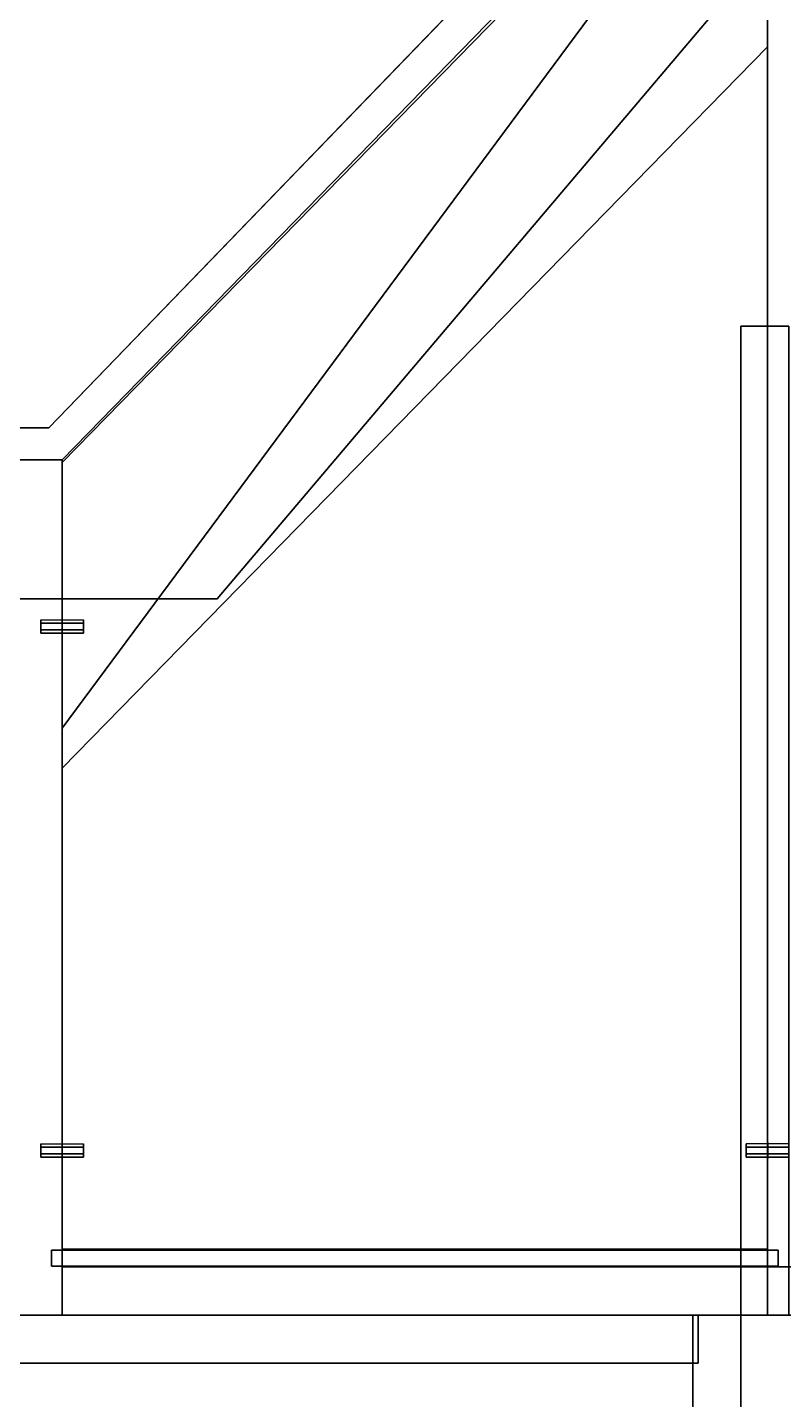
# Model space of a CAD drawing. Extents: x 0 to 5228, y -2725 to 0.
# Drawn here: x 2014 to 2298, y -2197 to -1683 of the extents above; entities that cross this region are included whole.
import ezdxf

# ---------------------------------------------------------------- set-up
doc = ezdxf.new("R2010")
doc.units = 0
for name, color, linetype in [('LAYER0', 7, 'CONTINUOUS'), ('LAYER1', 7, 'CONTINUOUS'), ('LAYER2', 251, 'CONTINUOUS'), ('LAYER394', 7, 'CONTINUOUS'), ('LAYER395', 7, 'CONTINUOUS'), ('LAYER645', 251, 'CONTINUOUS'), ('LAYER751', 251, 'CONTINUOUS'), ('LAYER847', 7, 'CONTINUOUS'), ('LAYER848', 251, 'CONTINUOUS'), ('LAYER849', 251, 'CONTINUOUS'), ('LAYER850', 251, 'CONTINUOUS'), ('LAYER851', 251, 'CONTINUOUS'), ('LAYER852', 251, 'CONTINUOUS'), ('LAYER853', 251, 'CONTINUOUS'), ('LAYER854', 251, 'CONTINUOUS'), ('LAYER856', 254, 'CONTINUOUS'), ('LAYER857', 254, 'CONTINUOUS'), ('LAYER858', 254, 'CONTINUOUS'), ('LAYER859', 251, 'CONTINUOUS'), ('LAYER861', 254, 'CONTINUOUS'), ('LAYER862', 254, 'CONTINUOUS'), ('LAYER863', 254, 'CONTINUOUS')]:
    doc.layers.add(name, color=color, linetype=linetype)

msp = doc.modelspace()

# ---------------------------------------------------------------- linework, layer by layer
at = {"layer": 'LAYER0', "invisible_edges": 1}
for points in [[(5227.5, 0), (0, -2725.14), (0, 0), (5227.5, 0)], [(5227.5, -2725.14, 5), (0, 0, 5), (0, -2725.14, 5), (5227.5, -2725.14, 5)], [(0, 0, 5), (5227.5, -2725.14, 5), (5227.5, 0, 5), (0, 0, 5)], [(0, -2725.14), (5227.5, 0), (5227.5, -2725.14), (0, -2725.14)]]:
    msp.add_3dface(points, dxfattribs=at)
at = {"layer": 'LAYER1'}
for points, invisible_edges in [([(5077.5, -2165, 5), (2281.5, -2315, 5), (2281.5, -2165, 5), (5077.5, -2165, 5)], 1), ([(2281.5, -2315, 5), (5077.5, -2165, 5), (5227.5, -2315, 5), (2281.5, -2315, 5)], 3), ([(2281.5, -2165, 2523), (5077.5, -2165, 5), (2281.5, -2165, 5), (2281.5, -2165, 2523)], 1), ([(5077.5, -2165, 5), (2281.5, -2165, 2523), (5077.5, -2165, 2523), (5077.5, -2165, 5)], 1), ([(2281.5, -2165, 2523), (2281.5, -2315, 5), (2281.5, -2315, 2523), (2281.5, -2165, 2523)], 1), ([(2281.5, -2315, 5), (2281.5, -2165, 2523), (2281.5, -2165, 5), (2281.5, -2315, 5)], 1)]:
    msp.add_3dface(points, dxfattribs=dict(at, invisible_edges=invisible_edges))
at = {"layer": 'LAYER2', "invisible_edges": 1}
for points in [[(2281.5, -2165, 2540), (2281.5, -1795, 1550), (2281.5, -2165, 1550), (2281.5, -2165, 2540)], [(2281.5, -1795, 1550), (2281.5, -2165, 2540), (2281.5, -1795, 2540), (2281.5, -1795, 1550)], [(2299.5, -2165, 1550), (2281.5, -1795, 1550), (2299.5, -1795, 1550), (2299.5, -2165, 1550)], [(2281.5, -1795, 1550), (2299.5, -2165, 1550), (2281.5, -2165, 1550), (2281.5, -1795, 1550)], [(2299.5, -1795, 2540), (2281.5, -1795, 1550), (2281.5, -1795, 2540), (2299.5, -1795, 2540)], [(2281.5, -1795, 1550), (2299.5, -1795, 2540), (2299.5, -1795, 1550), (2281.5, -1795, 1550)], [(2281.5, -2165, 2540), (2299.5, -1795, 2540), (2281.5, -1795, 2540), (2281.5, -2165, 2540)], [(2299.5, -1795, 2540), (2281.5, -2165, 2540), (2299.5, -2165, 2540), (2299.5, -1795, 2540)], [(2299.5, -2165, 1550), (2281.5, -2165, 2540), (2281.5, -2165, 1550), (2299.5, -2165, 1550)], [(2281.5, -2165, 2540), (2299.5, -2165, 1550), (2299.5, -2165, 2540), (2281.5, -2165, 2540)]]:
    msp.add_3dface(points, dxfattribs=at)
at = {"layer": 'LAYER394'}
for points, invisible_edges in [([(2281.5, -2315, 885), (2022.5, -1833, 885), (2281.5, -1565, 885), (2281.5, -2315, 885)], 5), ([(2022.5, -1833, 940), (2281.5, -2315, 940), (2281.5, -1565, 940), (2022.5, -1833, 940)], 3), ([(3784.5, -1565, 885), (2281.5, -2165, 885), (2281.5, -1565, 885), (3784.5, -1565, 885)], 3), ([(2281.5, -2165, 885), (3784.5, -1565, 885), (3784.5, -2165, 885), (2281.5, -2165, 885)], 1), ([(2281.5, -2315, 885), (2281.5, -1565, 885), (2281.5, -2165, 885), (2281.5, -2315, 885)], 3), ([(2281.5, -1565, 940), (2281.5, -2315, 940), (2281.5, -2165, 940), (2281.5, -1565, 940)], 5), ([(2281.5, -1565, 940), (2281.5, -2165, 940), (3784.5, -2165, 940), (2281.5, -1565, 940)], 5), ([(2281.5, -1565, 940), (3784.5, -2165, 940), (3784.5, -1565, 940), (2281.5, -1565, 940)], 1), ([(2022.5, -1833, 885), (977.5, -2315, 885), (977.5, -1833, 885), (2022.5, -1833, 885)], 1), ([(977.5, -2315, 885), (2022.5, -1833, 885), (2281.5, -2315, 885), (977.5, -2315, 885)], 3), ([(2281.5, -2315, 940), (977.5, -1833, 940), (977.5, -2315, 940), (2281.5, -2315, 940)], 1), ([(977.5, -1833, 940), (2281.5, -2315, 940), (2022.5, -1833, 940), (977.5, -1833, 940)], 3), ([(2281.5, -2165, 885), (2281.5, -2315, 940), (2281.5, -2315, 885), (2281.5, -2165, 885)], 1), ([(2281.5, -2315, 940), (2281.5, -2165, 885), (2281.5, -2165, 940), (2281.5, -2315, 940)], 1), ([(3784.5, -2165, 940), (2281.5, -2165, 885), (3784.5, -2165, 885), (3784.5, -2165, 940)], 1), ([(2281.5, -2165, 885), (3784.5, -2165, 940), (2281.5, -2165, 940), (2281.5, -2165, 885)], 1)]:
    msp.add_3dface(points, dxfattribs=dict(at, invisible_edges=invisible_edges))
at = {"layer": 'LAYER395'}
for points, invisible_edges in [([(3766.5, -2147, 940), (2281.5, -2165, 940), (2281.5, -2147, 940), (3766.5, -2147, 940)], 1), ([(2281.5, -2165, 940), (3766.5, -2147, 940), (3784.5, -2165, 940), (2281.5, -2165, 940)], 3), ([(2281.5, -2147, 1040), (2281.5, -2165, 940), (2281.5, -2165, 1040), (2281.5, -2147, 1040)], 1), ([(2281.5, -2165, 940), (2281.5, -2147, 1040), (2281.5, -2147, 940), (2281.5, -2165, 940)], 1), ([(2281.5, -2147, 1040), (3766.5, -2147, 940), (2281.5, -2147, 940), (2281.5, -2147, 1040)], 1), ([(3766.5, -2147, 940), (2281.5, -2147, 1040), (3766.5, -2147, 1040), (3766.5, -2147, 940)], 1), ([(3784.5, -2165, 1040), (2281.5, -2147, 1040), (2281.5, -2165, 1040), (3784.5, -2165, 1040)], 1), ([(2281.5, -2147, 1040), (3784.5, -2165, 1040), (3766.5, -2147, 1040), (2281.5, -2147, 1040)], 3), ([(3784.5, -2165, 1040), (2281.5, -2165, 940), (3784.5, -2165, 940), (3784.5, -2165, 1040)], 1), ([(2281.5, -2165, 940), (3784.5, -2165, 1040), (2281.5, -2165, 1040), (2281.5, -2165, 940)], 1)]:
    msp.add_3dface(points, dxfattribs=dict(at, invisible_edges=invisible_edges))
at = {"layer": 'LAYER645', "invisible_edges": 1}
for points in [[(1005.5, -2165, 885), (2265.5, -2165, 5), (1005.5, -2165, 5), (1005.5, -2165, 885)], [(2265.5, -2165, 5), (1005.5, -2165, 885), (2265.5, -2165, 885), (2265.5, -2165, 5)], [(1005.5, -2183, 5), (2265.5, -2165, 5), (2265.5, -2183, 5), (1005.5, -2183, 5)], [(2265.5, -2165, 5), (1005.5, -2183, 5), (1005.5, -2165, 5), (2265.5, -2165, 5)], [(1005.5, -2165, 885), (2265.5, -2183, 885), (2265.5, -2165, 885), (1005.5, -2165, 885)], [(2265.5, -2183, 885), (1005.5, -2165, 885), (1005.5, -2183, 885), (2265.5, -2183, 885)], [(2265.5, -2183, 885), (2265.5, -2165, 5), (2265.5, -2165, 885), (2265.5, -2183, 885)], [(2265.5, -2165, 5), (2265.5, -2183, 885), (2265.5, -2183, 5), (2265.5, -2165, 5)], [(2265.5, -2183, 885), (1005.5, -2183, 5), (2265.5, -2183, 5), (2265.5, -2183, 885)], [(1005.5, -2183, 5), (2265.5, -2183, 885), (1005.5, -2183, 885), (1005.5, -2183, 5)]]:
    msp.add_3dface(points, dxfattribs=at)
at = {"layer": 'LAYER751', "invisible_edges": 1}
for points in [[(2263.5, -2315, 885), (2263.5, -2165, 5), (2263.5, -2315, 5), (2263.5, -2315, 885)], [(2263.5, -2165, 5), (2263.5, -2315, 885), (2263.5, -2165, 885), (2263.5, -2165, 5)], [(2281.5, -2315, 5), (2263.5, -2165, 5), (2281.5, -2165, 5), (2281.5, -2315, 5)], [(2263.5, -2165, 5), (2281.5, -2315, 5), (2263.5, -2315, 5), (2263.5, -2165, 5)], [(2281.5, -2165, 885), (2263.5, -2165, 5), (2263.5, -2165, 885), (2281.5, -2165, 885)], [(2263.5, -2165, 5), (2281.5, -2165, 885), (2281.5, -2165, 5), (2263.5, -2165, 5)], [(2263.5, -2315, 885), (2281.5, -2165, 885), (2263.5, -2165, 885), (2263.5, -2315, 885)], [(2281.5, -2165, 885), (2263.5, -2315, 885), (2281.5, -2315, 885), (2281.5, -2165, 885)], [(2281.5, -2165, 885), (2281.5, -2315, 5), (2281.5, -2165, 5), (2281.5, -2165, 885)], [(2281.5, -2315, 5), (2281.5, -2165, 885), (2281.5, -2315, 885), (2281.5, -2315, 5)]]:
    msp.add_3dface(points, dxfattribs=at)
at = {"layer": 'LAYER847'}
for points, invisible_edges in [([(3784.5, -2165, 5), (2085.5, -1897, 5), (2324.5, -1615, 5), (3784.5, -2165, 5)], 5), ([(2324.5, -1615, 155), (2085.5, -1897, 5), (2085.5, -1897, 155), (2324.5, -1615, 155)], 1), ([(2085.5, -1897, 5), (2324.5, -1615, 155), (2324.5, -1615, 5), (2085.5, -1897, 5)], 1), ([(2085.5, -1897, 155), (3784.5, -2165, 155), (2324.5, -1615, 155), (2085.5, -1897, 155)], 3), ([(2085.5, -1897, 5), (1005.5, -2165, 5), (1005.5, -1897, 5), (2085.5, -1897, 5)], 1), ([(1005.5, -2165, 5), (2085.5, -1897, 5), (3784.5, -2165, 5), (1005.5, -2165, 5)], 3), ([(1005.5, -1897, 155), (2085.5, -1897, 5), (1005.5, -1897, 5), (1005.5, -1897, 155)], 1), ([(2085.5, -1897, 5), (1005.5, -1897, 155), (2085.5, -1897, 155), (2085.5, -1897, 5)], 1), ([(3784.5, -2165, 155), (1005.5, -1897, 155), (1005.5, -2165, 155), (3784.5, -2165, 155)], 1), ([(1005.5, -1897, 155), (3784.5, -2165, 155), (2085.5, -1897, 155), (1005.5, -1897, 155)], 3), ([(3784.5, -2165, 155), (1005.5, -2165, 5), (3784.5, -2165, 5), (3784.5, -2165, 155)], 1), ([(1005.5, -2165, 5), (3784.5, -2165, 155), (1005.5, -2165, 155), (1005.5, -2165, 5)], 1)]:
    msp.add_3dface(points, dxfattribs=dict(at, invisible_edges=invisible_edges))
at = {"layer": 'LAYER848'}
for points, invisible_edges in [([(2027.5, -2165, 156), (2291.5, -1575, 156), (2291.5, -2165, 156), (2027.5, -2165, 156)], 1), ([(2291.5, -1575, 156), (2027.5, -2165, 156), (2290.62, -1575, 156), (2291.5, -1575, 156)], 3), ([(2290.62, -1575, 156), (2027.5, -2165, 156), (2027.5, -1845, 156), (2290.62, -1575, 156)], 1), ([(2027.5, -1845, 156), (2290.62, -1575, 174), (2290.62, -1575, 156), (2027.5, -1845, 156)], 1), ([(2290.62, -1575, 174), (2027.5, -1845, 156), (2027.5, -1845, 174), (2290.62, -1575, 174)], 1), ([(2291.5, -2165, 174), (2290.62, -1575, 174), (2027.5, -2165, 174), (2291.5, -2165, 174)], 3), ([(2027.5, -2165, 174), (2290.62, -1575, 174), (2027.5, -1845, 174), (2027.5, -2165, 174)], 1), ([(2290.62, -1575, 174), (2291.5, -2165, 174), (2291.5, -1575, 174), (2290.62, -1575, 174)], 1), ([(2291.5, -2165, 174), (2291.5, -1575, 156), (2291.5, -1575, 174), (2291.5, -2165, 174)], 1), ([(2291.5, -1575, 156), (2291.5, -2165, 174), (2291.5, -2165, 156), (2291.5, -1575, 156)], 1), ([(2027.5, -2165, 156), (2027.5, -1845, 174), (2027.5, -1845, 156), (2027.5, -2165, 156)], 1), ([(2027.5, -1845, 174), (2027.5, -2165, 156), (2027.5, -2165, 174), (2027.5, -1845, 174)], 1), ([(2291.5, -2165, 174), (2027.5, -2165, 156), (2291.5, -2165, 156), (2291.5, -2165, 174)], 1), ([(2027.5, -2165, 156), (2291.5, -2165, 174), (2027.5, -2165, 174), (2027.5, -2165, 156)], 1)]:
    msp.add_3dface(points, dxfattribs=dict(at, invisible_edges=invisible_edges))
at = {"layer": 'LAYER849', "invisible_edges": 1}
for points in [[(2291.5, -2165, 885), (2291.5, -1575, 155), (2291.5, -2165, 155), (2291.5, -2165, 885)], [(2291.5, -1575, 155), (2291.5, -2165, 885), (2291.5, -1575, 885), (2291.5, -1575, 155)], [(2309.5, -2165, 155), (2291.5, -1575, 155), (2309.5, -1575, 155), (2309.5, -2165, 155)], [(2291.5, -1575, 155), (2309.5, -2165, 155), (2291.5, -2165, 155), (2291.5, -1575, 155)], [(2291.5, -2165, 885), (2309.5, -1575, 885), (2291.5, -1575, 885), (2291.5, -2165, 885)], [(2309.5, -1575, 885), (2291.5, -2165, 885), (2309.5, -2165, 885), (2309.5, -1575, 885)], [(2309.5, -2165, 155), (2291.5, -2165, 885), (2291.5, -2165, 155), (2309.5, -2165, 155)], [(2291.5, -2165, 885), (2309.5, -2165, 155), (2309.5, -2165, 885), (2291.5, -2165, 885)]]:
    msp.add_3dface(points, dxfattribs=at)
at = {"layer": 'LAYER850', "invisible_edges": 1}
for points in [[(2027.5, -2165, 155), (2009.5, -1845, 155), (2027.5, -1845, 155), (2027.5, -2165, 155)], [(2009.5, -1845, 155), (2027.5, -2165, 155), (2009.5, -2165, 155), (2009.5, -1845, 155)], [(2009.5, -1845, 155), (2027.5, -1845, 885), (2027.5, -1845, 155), (2009.5, -1845, 155)], [(2027.5, -1845, 885), (2009.5, -1845, 155), (2009.5, -1845, 885), (2027.5, -1845, 885)], [(2009.5, -2165, 885), (2027.5, -1845, 885), (2009.5, -1845, 885), (2009.5, -2165, 885)], [(2027.5, -1845, 885), (2009.5, -2165, 885), (2027.5, -2165, 885), (2027.5, -1845, 885)], [(2027.5, -2165, 155), (2027.5, -1845, 885), (2027.5, -2165, 885), (2027.5, -2165, 155)], [(2027.5, -1845, 885), (2027.5, -2165, 155), (2027.5, -1845, 155), (2027.5, -1845, 885)], [(2009.5, -2165, 885), (2027.5, -2165, 155), (2027.5, -2165, 885), (2009.5, -2165, 885)], [(2027.5, -2165, 155), (2009.5, -2165, 885), (2009.5, -2165, 155), (2027.5, -2165, 155)]]:
    msp.add_3dface(points, dxfattribs=at)
at = {"layer": 'LAYER851', "invisible_edges": 1}
for points in [[(2023.5, -2140.7, 170), (2023.5, -2146.7, 884.5), (2023.5, -2140.7, 884.5), (2023.5, -2140.7, 170)], [(2023.5, -2146.7, 884.5), (2023.5, -2140.7, 170), (2023.5, -2146.7, 170), (2023.5, -2146.7, 884.5)], [(2295.5, -2140.7, 884.5), (2023.5, -2146.7, 884.5), (2295.5, -2146.7, 884.5), (2295.5, -2140.7, 884.5)], [(2023.5, -2146.7, 884.5), (2295.5, -2140.7, 884.5), (2023.5, -2140.7, 884.5), (2023.5, -2146.7, 884.5)], [(2023.5, -2140.7, 170), (2295.5, -2146.7, 170), (2023.5, -2146.7, 170), (2023.5, -2140.7, 170)], [(2295.5, -2146.7, 170), (2023.5, -2140.7, 170), (2295.5, -2140.7, 170), (2295.5, -2146.7, 170)], [(2295.5, -2140.7, 884.5), (2023.5, -2140.7, 170), (2023.5, -2140.7, 884.5), (2295.5, -2140.7, 884.5)], [(2023.5, -2140.7, 170), (2295.5, -2140.7, 884.5), (2295.5, -2140.7, 170), (2023.5, -2140.7, 170)], [(2295.5, -2146.7, 170), (2295.5, -2140.7, 884.5), (2295.5, -2146.7, 884.5), (2295.5, -2146.7, 170)], [(2295.5, -2140.7, 884.5), (2295.5, -2146.7, 170), (2295.5, -2140.7, 170), (2295.5, -2140.7, 884.5)], [(2295.5, -2146.7, 170), (2023.5, -2146.7, 884.5), (2023.5, -2146.7, 170), (2295.5, -2146.7, 170)], [(2023.5, -2146.7, 884.5), (2295.5, -2146.7, 170), (2295.5, -2146.7, 884.5), (2023.5, -2146.7, 884.5)]]:
    msp.add_3dface(points, dxfattribs=at)
at = {"layer": 'LAYER852', "invisible_edges": 1}
for points in [[(2291.5, -1690.43, 866.5), (2027.5, -1846, 866.5), (2291.501, -1575.999, 866.5), (2291.5, -1690.43, 866.5)], [(2027.5, -1846, 884.5), (2291.501, -1575.999, 866.5), (2027.5, -1846, 866.5), (2027.5, -1846, 884.5)], [(2291.501, -1575.999, 866.5), (2027.5, -1846, 884.5), (2291.501, -1575.999, 884.5), (2291.501, -1575.999, 866.5)], [(2027.5, -1846, 884.5), (2291.5, -1690.43, 884.5), (2291.501, -1575.999, 884.5), (2027.5, -1846, 884.5)], [(2291.501, -1575.999, 884.5), (2291.5, -1690.43, 866.5), (2291.501, -1575.999, 866.5), (2291.501, -1575.999, 884.5)], [(2291.5, -1690.43, 866.5), (2291.501, -1575.999, 884.5), (2291.5, -1690.43, 884.5), (2291.5, -1690.43, 866.5)], [(2027.5, -1846, 866.5), (2291.5, -1690.43, 866.5), (2027.499, -1960.431, 866.5), (2027.5, -1846, 866.5)], [(2291.5, -1690.43, 884.5), (2027.499, -1960.431, 866.5), (2291.5, -1690.43, 866.5), (2291.5, -1690.43, 884.5)], [(2027.499, -1960.431, 866.5), (2291.5, -1690.43, 884.5), (2027.499, -1960.431, 884.5), (2027.499, -1960.431, 866.5)], [(2291.5, -1690.43, 884.5), (2027.5, -1846, 884.5), (2027.499, -1960.431, 884.5), (2291.5, -1690.43, 884.5)], [(2027.499, -1960.431, 884.5), (2027.5, -1846, 866.5), (2027.499, -1960.431, 866.5), (2027.499, -1960.431, 884.5)], [(2027.5, -1846, 866.5), (2027.499, -1960.431, 884.5), (2027.5, -1846, 884.5), (2027.5, -1846, 866.5)]]:
    msp.add_3dface(points, dxfattribs=at)
at = {"layer": 'LAYER853', "invisible_edges": 1}
for points in [[(2027.5, -2147, 764.5), (2027.5, -2165, 884.5), (2027.5, -2147, 884.5), (2027.5, -2147, 764.5)], [(2027.5, -2165, 884.5), (2027.5, -2147, 764.5), (2027.5, -2165, 764.5), (2027.5, -2165, 884.5)], [(2291.5, -2147, 884.5), (2027.5, -2165, 884.5), (2291.5, -2165, 884.5), (2291.5, -2147, 884.5)], [(2027.5, -2165, 884.5), (2291.5, -2147, 884.5), (2027.5, -2147, 884.5), (2027.5, -2165, 884.5)], [(2027.5, -2147, 764.5), (2291.5, -2165, 764.5), (2027.5, -2165, 764.5), (2027.5, -2147, 764.5)], [(2291.5, -2165, 764.5), (2027.5, -2147, 764.5), (2291.5, -2147, 764.5), (2291.5, -2165, 764.5)], [(2291.5, -2147, 884.5), (2027.5, -2147, 764.5), (2027.5, -2147, 884.5), (2291.5, -2147, 884.5)], [(2027.5, -2147, 764.5), (2291.5, -2147, 884.5), (2291.5, -2147, 764.5), (2027.5, -2147, 764.5)], [(2291.5, -2165, 764.5), (2291.5, -2147, 884.5), (2291.5, -2165, 884.5), (2291.5, -2165, 764.5)], [(2291.5, -2147, 884.5), (2291.5, -2165, 764.5), (2291.5, -2147, 764.5), (2291.5, -2147, 884.5)], [(2291.5, -2165, 764.5), (2027.5, -2165, 884.5), (2027.5, -2165, 764.5), (2291.5, -2165, 764.5)], [(2027.5, -2165, 884.5), (2291.5, -2165, 764.5), (2291.5, -2165, 884.5), (2027.5, -2165, 884.5)]]:
    msp.add_3dface(points, dxfattribs=at)
at = {"layer": 'LAYER854'}
for points, invisible_edges in [([(2027.5, -2140.4, 393), (2291.5, -1590.4, 393), (2291.5, -2140.4, 393), (2027.5, -2140.4, 393)], 1), ([(2291.5, -1590.4, 393), (2027.5, -2140.4, 393), (2290.62, -1590.4, 393), (2291.5, -1590.4, 393)], 3), ([(2290.62, -1590.4, 393), (2027.5, -2140.4, 393), (2027.5, -1945.4, 393), (2290.62, -1590.4, 393)], 1), ([(2027.5, -1945.4, 393), (2290.62, -1590.4, 411), (2290.62, -1590.4, 393), (2027.5, -1945.4, 393)], 1), ([(2290.62, -1590.4, 411), (2027.5, -1945.4, 393), (2027.5, -1945.4, 411), (2290.62, -1590.4, 411)], 1), ([(2291.5, -2140.4, 411), (2290.62, -1590.4, 411), (2027.5, -2140.4, 411), (2291.5, -2140.4, 411)], 3), ([(2027.5, -2140.4, 411), (2290.62, -1590.4, 411), (2027.5, -1945.4, 411), (2027.5, -2140.4, 411)], 1), ([(2290.62, -1590.4, 411), (2291.5, -2140.4, 411), (2291.5, -1590.4, 411), (2290.62, -1590.4, 411)], 1), ([(2291.5, -2140.4, 411), (2291.5, -1590.4, 393), (2291.5, -1590.4, 411), (2291.5, -2140.4, 411)], 1), ([(2291.5, -1590.4, 393), (2291.5, -2140.4, 411), (2291.5, -2140.4, 393), (2291.5, -1590.4, 393)], 1), ([(2027.5, -2140.4, 393), (2027.5, -1945.4, 411), (2027.5, -1945.4, 393), (2027.5, -2140.4, 393)], 1), ([(2027.5, -1945.4, 411), (2027.5, -2140.4, 393), (2027.5, -2140.4, 411), (2027.5, -1945.4, 411)], 1), ([(2291.5, -2140.4, 411), (2027.5, -2140.4, 393), (2291.5, -2140.4, 393), (2291.5, -2140.4, 411)], 1), ([(2027.5, -2140.4, 393), (2291.5, -2140.4, 411), (2027.5, -2140.4, 411), (2027.5, -2140.4, 393)], 1)]:
    msp.add_3dface(points, dxfattribs=dict(at, invisible_edges=invisible_edges))
at = {"layer": 'LAYER856'}
for points in [[(2283.5, -2100.9, 390.5), (2283.5, -2105.9, 390.5), (2283.5, -2104.65, 392.665), (2283.5, -2102.15, 392.665)], [(2283.5, -2100.9, 390.5), (2283.5, -2102.15, 388.3349), (2283.5, -2104.65, 388.3349), (2283.5, -2105.9, 390.5)], [(2291.45, -2106.4, 390.5), (2291.45, -2100.4, 390.5), (2291.45, -2101.9, 393.0981), (2291.45, -2104.9, 393.0981)], [(2291.45, -2106.4, 390.5), (2291.45, -2100.4, 390.5), (2291.45, -2101.9, 387.9019), (2291.45, -2104.9, 387.9019)], [(2291.55, -2106.4, 390.5), (2291.55, -2100.4, 390.5), (2291.55, -2101.9, 393.0981), (2291.55, -2104.9, 393.0981)], [(2291.55, -2106.4, 390.5), (2291.55, -2100.4, 390.5), (2291.55, -2101.9, 387.9019), (2291.55, -2104.9, 387.9019)]]:
    msp.add_3dface(points, dxfattribs=at)
at = {"layer": 'LAYER857'}
for points in [[(2027.45, -1910.4, 390.5), (2027.45, -1904.4, 390.5), (2027.45, -1905.9, 393.0981), (2027.45, -1908.9, 393.0981)], [(2027.45, -1910.4, 390.5), (2027.45, -1904.4, 390.5), (2027.45, -1905.9, 387.9019), (2027.45, -1908.9, 387.9019)], [(2027.55, -1910.4, 390.5), (2027.55, -1904.4, 390.5), (2027.55, -1905.9, 393.0981), (2027.55, -1908.9, 393.0981)], [(2027.55, -1910.4, 390.5), (2027.55, -1904.4, 390.5), (2027.55, -1905.9, 387.9019), (2027.55, -1908.9, 387.9019)], [(2019.5, -1904.9, 390.5), (2019.5, -1909.9, 390.5), (2019.5, -1908.65, 392.665), (2019.5, -1906.15, 392.665)], [(2019.5, -1904.9, 390.5), (2019.5, -1906.15, 388.3349), (2019.5, -1908.65, 388.3349), (2019.5, -1909.9, 390.5)], [(2035.5, -1904.9, 390.5), (2035.5, -1909.9, 390.5), (2035.5, -1908.65, 392.665), (2035.5, -1906.15, 392.665)], [(2035.5, -1904.9, 390.5), (2035.5, -1906.15, 388.3349), (2035.5, -1908.65, 388.3349), (2035.5, -1909.9, 390.5)]]:
    msp.add_3dface(points, dxfattribs=at)
at = {"layer": 'LAYER858'}
for points in [[(2019.5, -2100.9, 390.5), (2019.5, -2105.9, 390.5), (2019.5, -2104.65, 392.665), (2019.5, -2102.15, 392.665)], [(2019.5, -2100.9, 390.5), (2019.5, -2102.15, 388.3349), (2019.5, -2104.65, 388.3349), (2019.5, -2105.9, 390.5)], [(2027.45, -2106.4, 390.5), (2027.45, -2100.4, 390.5), (2027.45, -2101.9, 393.0981), (2027.45, -2104.9, 393.0981)], [(2027.45, -2106.4, 390.5), (2027.45, -2100.4, 390.5), (2027.45, -2101.9, 387.9019), (2027.45, -2104.9, 387.9019)], [(2027.55, -2106.4, 390.5), (2027.55, -2100.4, 390.5), (2027.55, -2101.9, 393.0981), (2027.55, -2104.9, 393.0981)], [(2027.55, -2106.4, 390.5), (2027.55, -2100.4, 390.5), (2027.55, -2101.9, 387.9019), (2027.55, -2104.9, 387.9019)], [(2035.5, -2100.9, 390.5), (2035.5, -2105.9, 390.5), (2035.5, -2104.65, 392.665), (2035.5, -2102.15, 392.665)], [(2035.5, -2100.9, 390.5), (2035.5, -2102.15, 388.3349), (2035.5, -2104.65, 388.3349), (2035.5, -2105.9, 390.5)]]:
    msp.add_3dface(points, dxfattribs=at)
at = {"layer": 'LAYER859'}
for points, invisible_edges in [([(2027.5, -2140.4, 630), (2291.5, -1590.4, 630), (2291.5, -2140.4, 630), (2027.5, -2140.4, 630)], 1), ([(2291.5, -1590.4, 630), (2027.5, -2140.4, 630), (2290.62, -1590.4, 630), (2291.5, -1590.4, 630)], 3), ([(2290.62, -1590.4, 630), (2027.5, -2140.4, 630), (2027.5, -1945.4, 630), (2290.62, -1590.4, 630)], 1), ([(2027.5, -1945.4, 630), (2290.62, -1590.4, 648), (2290.62, -1590.4, 630), (2027.5, -1945.4, 630)], 1), ([(2290.62, -1590.4, 648), (2027.5, -1945.4, 630), (2027.5, -1945.4, 648), (2290.62, -1590.4, 648)], 1), ([(2291.5, -2140.4, 648), (2290.62, -1590.4, 648), (2027.5, -2140.4, 648), (2291.5, -2140.4, 648)], 3), ([(2027.5, -2140.4, 648), (2290.62, -1590.4, 648), (2027.5, -1945.4, 648), (2027.5, -2140.4, 648)], 1), ([(2290.62, -1590.4, 648), (2291.5, -2140.4, 648), (2291.5, -1590.4, 648), (2290.62, -1590.4, 648)], 1), ([(2291.5, -2140.4, 648), (2291.5, -1590.4, 630), (2291.5, -1590.4, 648), (2291.5, -2140.4, 648)], 1), ([(2291.5, -1590.4, 630), (2291.5, -2140.4, 648), (2291.5, -2140.4, 630), (2291.5, -1590.4, 630)], 1), ([(2027.5, -2140.4, 630), (2027.5, -1945.4, 648), (2027.5, -1945.4, 630), (2027.5, -2140.4, 630)], 1), ([(2027.5, -1945.4, 648), (2027.5, -2140.4, 630), (2027.5, -2140.4, 648), (2027.5, -1945.4, 648)], 1), ([(2291.5, -2140.4, 648), (2027.5, -2140.4, 630), (2291.5, -2140.4, 630), (2291.5, -2140.4, 648)], 1), ([(2027.5, -2140.4, 630), (2291.5, -2140.4, 648), (2027.5, -2140.4, 648), (2027.5, -2140.4, 630)], 1)]:
    msp.add_3dface(points, dxfattribs=dict(at, invisible_edges=invisible_edges))
at = {"layer": 'LAYER861'}
for points in [[(2283.5, -2100.9, 627.5), (2283.5, -2105.9, 627.5), (2283.5, -2104.65, 629.665), (2283.5, -2102.15, 629.665)], [(2283.5, -2100.9, 627.5), (2283.5, -2102.15, 625.3349), (2283.5, -2104.65, 625.3349), (2283.5, -2105.9, 627.5)], [(2291.45, -2106.4, 627.5), (2291.45, -2100.4, 627.5), (2291.45, -2101.9, 630.0981), (2291.45, -2104.9, 630.0981)], [(2291.45, -2106.4, 627.5), (2291.45, -2100.4, 627.5), (2291.45, -2101.9, 624.9019), (2291.45, -2104.9, 624.9019)], [(2291.55, -2106.4, 627.5), (2291.55, -2100.4, 627.5), (2291.55, -2101.9, 630.0981), (2291.55, -2104.9, 630.0981)], [(2291.55, -2106.4, 627.5), (2291.55, -2100.4, 627.5), (2291.55, -2101.9, 624.9019), (2291.55, -2104.9, 624.9019)]]:
    msp.add_3dface(points, dxfattribs=at)
at = {"layer": 'LAYER862'}
for points in [[(2027.45, -1910.4, 627.5), (2027.45, -1904.4, 627.5), (2027.45, -1905.9, 630.0981), (2027.45, -1908.9, 630.0981)], [(2027.45, -1910.4, 627.5), (2027.45, -1904.4, 627.5), (2027.45, -1905.9, 624.9019), (2027.45, -1908.9, 624.9019)], [(2027.55, -1910.4, 627.5), (2027.55, -1904.4, 627.5), (2027.55, -1905.9, 630.0981), (2027.55, -1908.9, 630.0981)], [(2027.55, -1910.4, 627.5), (2027.55, -1904.4, 627.5), (2027.55, -1905.9, 624.9019), (2027.55, -1908.9, 624.9019)], [(2019.5, -1904.9, 627.5), (2019.5, -1909.9, 627.5), (2019.5, -1908.65, 629.665), (2019.5, -1906.15, 629.665)], [(2019.5, -1904.9, 627.5), (2019.5, -1906.15, 625.3349), (2019.5, -1908.65, 625.3349), (2019.5, -1909.9, 627.5)], [(2035.5, -1904.9, 627.5), (2035.5, -1909.9, 627.5), (2035.5, -1908.65, 629.665), (2035.5, -1906.15, 629.665)], [(2035.5, -1904.9, 627.5), (2035.5, -1906.15, 625.3349), (2035.5, -1908.65, 625.3349), (2035.5, -1909.9, 627.5)]]:
    msp.add_3dface(points, dxfattribs=at)
at = {"layer": 'LAYER863'}
for points in [[(2019.5, -2100.9, 627.5), (2019.5, -2105.9, 627.5), (2019.5, -2104.65, 629.665), (2019.5, -2102.15, 629.665)], [(2019.5, -2100.9, 627.5), (2019.5, -2102.15, 625.3349), (2019.5, -2104.65, 625.3349), (2019.5, -2105.9, 627.5)], [(2027.45, -2106.4, 627.5), (2027.45, -2100.4, 627.5), (2027.45, -2101.9, 630.0981), (2027.45, -2104.9, 630.0981)], [(2027.45, -2106.4, 627.5), (2027.45, -2100.4, 627.5), (2027.45, -2101.9, 624.9019), (2027.45, -2104.9, 624.9019)], [(2027.55, -2106.4, 627.5), (2027.55, -2100.4, 627.5), (2027.55, -2101.9, 630.0981), (2027.55, -2104.9, 630.0981)], [(2027.55, -2106.4, 627.5), (2027.55, -2100.4, 627.5), (2027.55, -2101.9, 624.9019), (2027.55, -2104.9, 624.9019)], [(2035.5, -2100.9, 627.5), (2035.5, -2105.9, 627.5), (2035.5, -2104.65, 629.665), (2035.5, -2102.15, 629.665)], [(2035.5, -2100.9, 627.5), (2035.5, -2102.15, 625.3349), (2035.5, -2104.65, 625.3349), (2035.5, -2105.9, 627.5)]]:
    msp.add_3dface(points, dxfattribs=at)

# ---------------------------------------------------------------- meshes
at = {"layer": 'LAYER1'}
mesh = msp.add_polymesh((6, 2), dxfattribs=at)
for k, corner in enumerate([(4927.5, -150, 2523), (977.5, -150, 2523), (4927.5, -330, 2523), (4927.5, -150, 2523), (5077.5, -330, 2523), (4927.5, -330, 2523), (5077.5, -2165, 2523), (5077.5, -330, 2523), (2281.5, -2165, 2523), (5077.5, -2165, 2523), (2281.5, -2315, 2523), (5227.5, -2315, 2523)]):
    mesh.set_mesh_vertex(divmod(k, 2), corner)
at = {"layer": 'LAYER394'}
mesh = msp.add_polymesh((2, 2), dxfattribs=at)
for k, corner in enumerate([(2281.5, -1565, 885), (2022.5, -1833, 885), (2281.5, -1565, 940), (2022.5, -1833, 940)]):
    mesh.set_mesh_vertex(divmod(k, 2), corner)
mesh = msp.add_polymesh((2, 2), dxfattribs=at)
for k, corner in enumerate([(2022.5, -1833, 885), (977.5, -1833, 885), (2022.5, -1833, 940), (977.5, -1833, 940)]):
    mesh.set_mesh_vertex(divmod(k, 2), corner)
at = {"layer": 'LAYER856'}
mesh = msp.add_polymesh((2, 6), dxfattribs=dict(at, n_close=True))
for k, corner in enumerate([(2283.5, -2100.9, 390.5), (2283.5, -2102.15, 392.665), (2283.5, -2104.65, 392.665), (2283.5, -2105.9, 390.5), (2283.5, -2104.65, 388.3349), (2283.5, -2102.15, 388.3349), (2299.5, -2100.9, 390.5), (2299.5, -2102.15, 392.665), (2299.5, -2104.65, 392.665), (2299.5, -2105.9, 390.5), (2299.5, -2104.65, 388.3349), (2299.5, -2102.15, 388.3349)]):
    mesh.set_mesh_vertex(divmod(k, 6), corner)
mesh = msp.add_polymesh((2, 6), dxfattribs=dict(at, n_close=True))
for k, corner in enumerate([(2291.45, -2100.4, 390.5), (2291.45, -2101.9, 393.0981), (2291.45, -2104.9, 393.0981), (2291.45, -2106.4, 390.5), (2291.45, -2104.9, 387.9019), (2291.45, -2101.9, 387.9019), (2291.55, -2100.4, 390.5), (2291.55, -2101.9, 393.0981), (2291.55, -2104.9, 393.0981), (2291.55, -2106.4, 390.5), (2291.55, -2104.9, 387.9019), (2291.55, -2101.9, 387.9019)]):
    mesh.set_mesh_vertex(divmod(k, 6), corner)
at = {"layer": 'LAYER857'}
mesh = msp.add_polymesh((2, 6), dxfattribs=dict(at, n_close=True))
for k, corner in enumerate([(2027.55, -1904.4, 390.5), (2027.55, -1905.9, 393.0981), (2027.55, -1908.9, 393.0981), (2027.55, -1910.4, 390.5), (2027.55, -1908.9, 387.9019), (2027.55, -1905.9, 387.9019), (2027.45, -1904.4, 390.5), (2027.45, -1905.9, 393.0981), (2027.45, -1908.9, 393.0981), (2027.45, -1910.4, 390.5), (2027.45, -1908.9, 387.9019), (2027.45, -1905.9, 387.9019)]):
    mesh.set_mesh_vertex(divmod(k, 6), corner)
mesh = msp.add_polymesh((2, 6), dxfattribs=dict(at, n_close=True))
for k, corner in enumerate([(2035.5, -1904.9, 390.5), (2035.5, -1906.15, 392.665), (2035.5, -1908.65, 392.665), (2035.5, -1909.9, 390.5), (2035.5, -1908.65, 388.3349), (2035.5, -1906.15, 388.3349), (2019.5, -1904.9, 390.5), (2019.5, -1906.15, 392.665), (2019.5, -1908.65, 392.665), (2019.5, -1909.9, 390.5), (2019.5, -1908.65, 388.3349), (2019.5, -1906.15, 388.3349)]):
    mesh.set_mesh_vertex(divmod(k, 6), corner)
at = {"layer": 'LAYER858'}
mesh = msp.add_polymesh((2, 6), dxfattribs=dict(at, n_close=True))
for k, corner in enumerate([(2035.5, -2100.9, 390.5), (2035.5, -2102.15, 392.665), (2035.5, -2104.65, 392.665), (2035.5, -2105.9, 390.5), (2035.5, -2104.65, 388.3349), (2035.5, -2102.15, 388.3349), (2019.5, -2100.9, 390.5), (2019.5, -2102.15, 392.665), (2019.5, -2104.65, 392.665), (2019.5, -2105.9, 390.5), (2019.5, -2104.65, 388.3349), (2019.5, -2102.15, 388.3349)]):
    mesh.set_mesh_vertex(divmod(k, 6), corner)
mesh = msp.add_polymesh((2, 6), dxfattribs=dict(at, n_close=True))
for k, corner in enumerate([(2027.55, -2100.4, 390.5), (2027.55, -2101.9, 393.0981), (2027.55, -2104.9, 393.0981), (2027.55, -2106.4, 390.5), (2027.55, -2104.9, 387.9019), (2027.55, -2101.9, 387.9019), (2027.45, -2100.4, 390.5), (2027.45, -2101.9, 393.0981), (2027.45, -2104.9, 393.0981), (2027.45, -2106.4, 390.5), (2027.45, -2104.9, 387.9019), (2027.45, -2101.9, 387.9019)]):
    mesh.set_mesh_vertex(divmod(k, 6), corner)
at = {"layer": 'LAYER861'}
mesh = msp.add_polymesh((2, 6), dxfattribs=dict(at, n_close=True))
for k, corner in enumerate([(2283.5, -2100.9, 627.5), (2283.5, -2102.15, 629.665), (2283.5, -2104.65, 629.665), (2283.5, -2105.9, 627.5), (2283.5, -2104.65, 625.3349), (2283.5, -2102.15, 625.3349), (2299.5, -2100.9, 627.5), (2299.5, -2102.15, 629.665), (2299.5, -2104.65, 629.665), (2299.5, -2105.9, 627.5), (2299.5, -2104.65, 625.3349), (2299.5, -2102.15, 625.3349)]):
    mesh.set_mesh_vertex(divmod(k, 6), corner)
mesh = msp.add_polymesh((2, 6), dxfattribs=dict(at, n_close=True))
for k, corner in enumerate([(2291.45, -2100.4, 627.5), (2291.45, -2101.9, 630.0981), (2291.45, -2104.9, 630.0981), (2291.45, -2106.4, 627.5), (2291.45, -2104.9, 624.9019), (2291.45, -2101.9, 624.9019), (2291.55, -2100.4, 627.5), (2291.55, -2101.9, 630.0981), (2291.55, -2104.9, 630.0981), (2291.55, -2106.4, 627.5), (2291.55, -2104.9, 624.9019), (2291.55, -2101.9, 624.9019)]):
    mesh.set_mesh_vertex(divmod(k, 6), corner)
at = {"layer": 'LAYER862'}
mesh = msp.add_polymesh((2, 6), dxfattribs=dict(at, n_close=True))
for k, corner in enumerate([(2027.55, -1904.4, 627.5), (2027.55, -1905.9, 630.0981), (2027.55, -1908.9, 630.0981), (2027.55, -1910.4, 627.5), (2027.55, -1908.9, 624.9019), (2027.55, -1905.9, 624.9019), (2027.45, -1904.4, 627.5), (2027.45, -1905.9, 630.0981), (2027.45, -1908.9, 630.0981), (2027.45, -1910.4, 627.5), (2027.45, -1908.9, 624.9019), (2027.45, -1905.9, 624.9019)]):
    mesh.set_mesh_vertex(divmod(k, 6), corner)
mesh = msp.add_polymesh((2, 6), dxfattribs=dict(at, n_close=True))
for k, corner in enumerate([(2035.5, -1904.9, 627.5), (2035.5, -1906.15, 629.665), (2035.5, -1908.65, 629.665), (2035.5, -1909.9, 627.5), (2035.5, -1908.65, 625.3349), (2035.5, -1906.15, 625.3349), (2019.5, -1904.9, 627.5), (2019.5, -1906.15, 629.665), (2019.5, -1908.65, 629.665), (2019.5, -1909.9, 627.5), (2019.5, -1908.65, 625.3349), (2019.5, -1906.15, 625.3349)]):
    mesh.set_mesh_vertex(divmod(k, 6), corner)
at = {"layer": 'LAYER863'}
mesh = msp.add_polymesh((2, 6), dxfattribs=dict(at, n_close=True))
for k, corner in enumerate([(2035.5, -2100.9, 627.5), (2035.5, -2102.15, 629.665), (2035.5, -2104.65, 629.665), (2035.5, -2105.9, 627.5), (2035.5, -2104.65, 625.3349), (2035.5, -2102.15, 625.3349), (2019.5, -2100.9, 627.5), (2019.5, -2102.15, 629.665), (2019.5, -2104.65, 629.665), (2019.5, -2105.9, 627.5), (2019.5, -2104.65, 625.3349), (2019.5, -2102.15, 625.3349)]):
    mesh.set_mesh_vertex(divmod(k, 6), corner)
mesh = msp.add_polymesh((2, 6), dxfattribs=dict(at, n_close=True))
for k, corner in enumerate([(2027.55, -2100.4, 627.5), (2027.55, -2101.9, 630.0981), (2027.55, -2104.9, 630.0981), (2027.55, -2106.4, 627.5), (2027.55, -2104.9, 624.9019), (2027.55, -2101.9, 624.9019), (2027.45, -2100.4, 627.5), (2027.45, -2101.9, 630.0981), (2027.45, -2104.9, 630.0981), (2027.45, -2106.4, 627.5), (2027.45, -2104.9, 624.9019), (2027.45, -2101.9, 624.9019)]):
    mesh.set_mesh_vertex(divmod(k, 6), corner)

doc.saveas('drawing.dxf')
